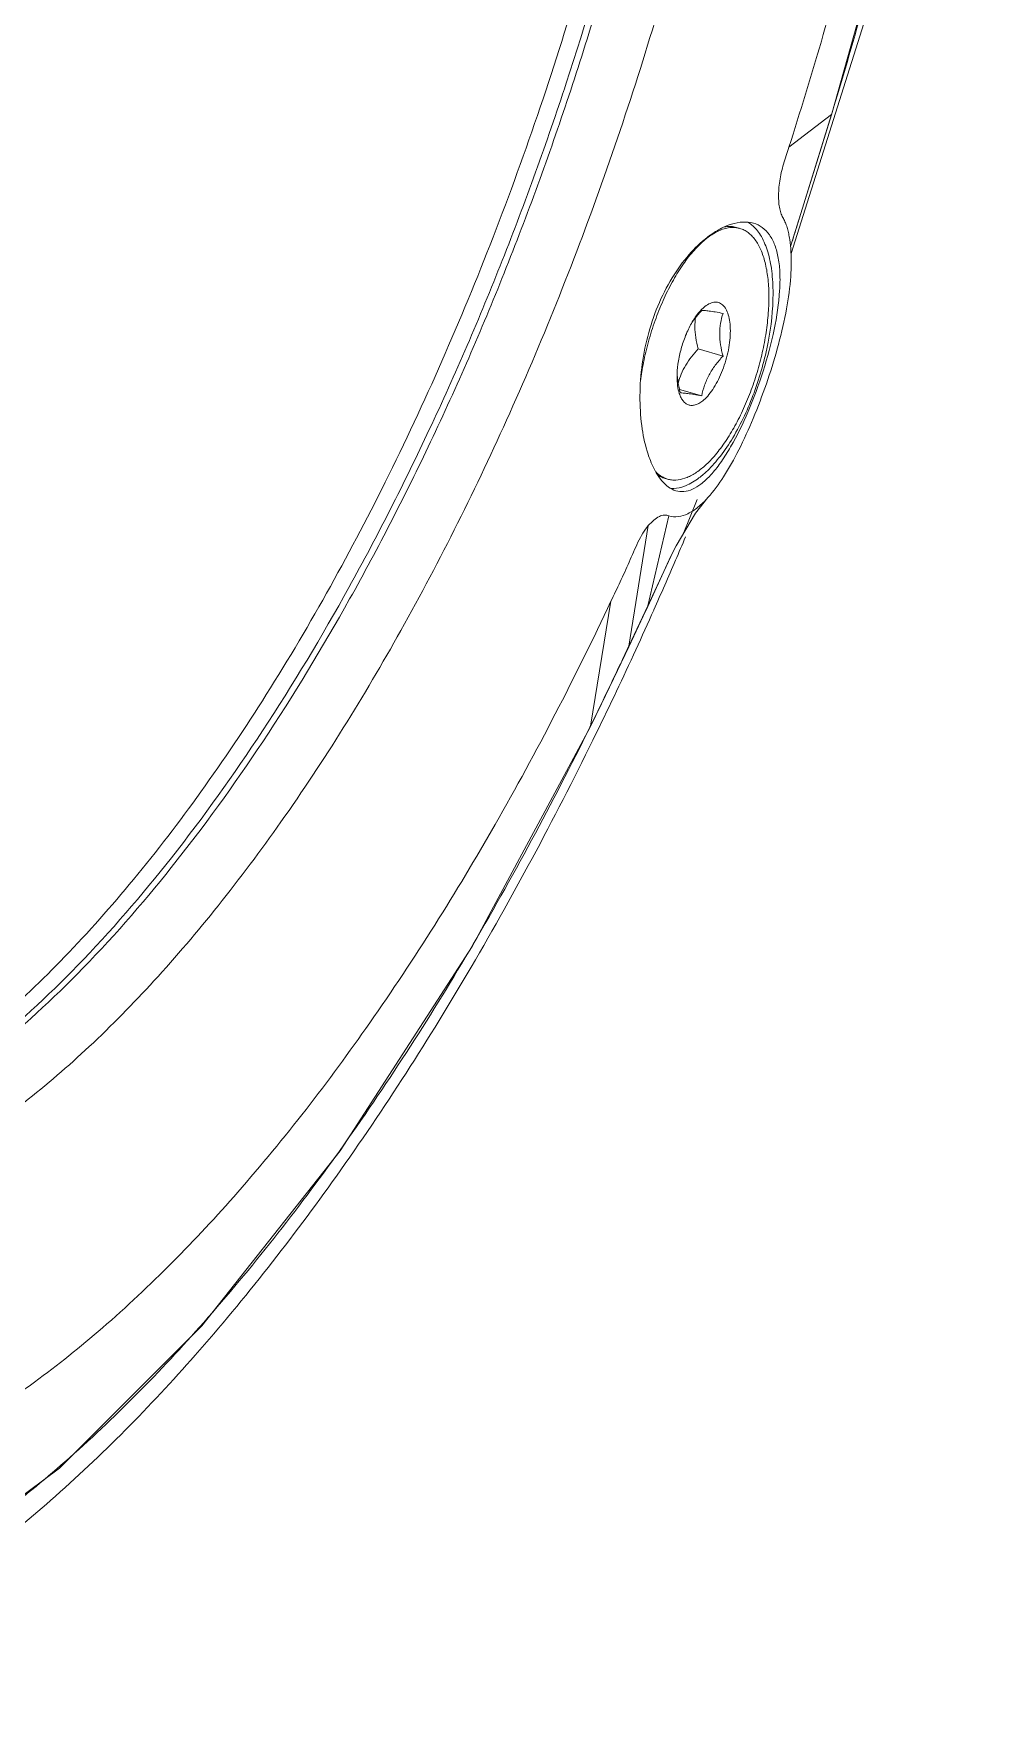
# Model space of a CAD drawing. Header units: millimetres. Extents: x 0 to 3564, y 0 to 2520.
# Drawn here: x 2838.8 to 2875.6, y 1914 to 1977.7 of the extents above; entities that cross this region are included whole.
import ezdxf

# ---------------------------------------------------------------- set-up
doc = ezdxf.new("R2010")
doc.units = ezdxf.units.MM
doc.layers.get('0').update_dxf_attribs({"lineweight": 13})

msp = doc.modelspace()

# ---------------------------------------------------------------- linework, layer by layer
for p, q in [((2870.933, 1979.631), (2867.656, 1969.277)), ((2869.194, 1974.564), (2867.577, 1973.319)), ((2869.194, 1974.564), (2868.031, 1970.803)), ((2869.2, 1974.559), (2869.194, 1974.564)), ((2865.706, 1970.23), (2865.577, 1970.268)), ((2868.031, 1970.803), (2867.915, 1970.431)), ((2868.031, 1970.803), (2867.916, 1970.431)), ((2867.708, 1969.764), (2867.718, 1969.802)), ((2864.329, 1967.218), (2864.236, 1967.129)), ((2865.064, 1965.373), (2864.118, 1965.646)), ((2864.252, 1963.858), (2863.409, 1964.102)), ((2862.614, 1960.781), (2862.724, 1960.636)), ((2862.952, 1960.689), (2862.823, 1960.727)), ((2864.081, 1959.918), (2863.542, 1958.598)), ((2861.478, 1954.336), (2862.22, 1958.919)), ((2862.201, 1955.862), (2863.004, 1959.292)), ((2863.077, 1957.738), (2862.201, 1955.862)), ((2860.014, 1951.284), (2860.797, 1956.041)), ((2862.201, 1955.862), (2861.478, 1954.336)), ((2862.197, 1955.844), (2862.201, 1955.862)), ((2861.474, 1954.307), (2861.478, 1954.336)), ((2860.014, 1951.286), (2859.997, 1951.254)), ((2860.014, 1951.285), (2859.998, 1951.252)), ((2860.008, 1951.248), (2860.014, 1951.284))]:
    msp.add_line(p, q)
for points in [[(2869.2, 1974.559), (2871.381, 1982.316), (2873.264, 1990.566), (2874.687, 1998.756), (2875.596, 2006.382)], [(2867.637, 1969.542), (2868.463, 1972.182), (2869.2, 1974.559)], [(2863.083, 1957.751), (2863.275, 1958.152), (2864.016, 1959.392), (2864.492, 1959.988)], [(2862.197, 1955.844), (2862.88, 1957.311), (2863.083, 1957.751)], [(2861.474, 1954.306), (2861.663, 1954.708), (2862.025, 1955.477), (2862.197, 1955.844)], [(2860.008, 1951.248), (2860.443, 1952.139), (2861.051, 1953.41), (2861.474, 1954.307)], [(2819.904, 1915.781), (2823.933, 1915.442), (2829.031, 1916.461), (2834.365, 1919.017), (2839.801, 1923.051), (2845.212, 1928.463), (2850.486, 1935.128), (2855.511, 1942.899), (2860.008, 1951.248)]]:
    msp.add_lwpolyline(points)
for centre, radius, start, end in [((2708.319, 2023.955), 168.286, 342.93278, 345.80338), ((2865.446, 1969.326), 0.941, 73.92374, 82.02578), ((2645.433, 2039.768), 233.036, 342.52811, 342.72919), ((2866.87, 1966.78), 3.933, 125.59513, 127.46122), ((2866.592, 1965.074), 3.135, 147.80112, 149.39924), ((2866.581, 1964.799), 3.273, 143.63746, 145.20289), ((2866.367, 1966.495), 2.375, 171.78707, 180.01863), ((2866.519, 1964.58), 3.205, 177.99599, 179.97565), ((2866.01, 1964.826), 2.696, 182.76908, 185.19451), ((2866.105, 1964.834), 2.791, 185.18854, 185.72985), ((2863.213, 1961.591), 0.938, 245.88755, 253.88283), ((2861.809, 1963.766), 3.831, 310.95304, 313.94673), ((2861.855, 1963.36), 3.72, 316.61314, 318.6242), ((2719.177, 2019.572), 156.843, 336.726, 337.07978), ((2721.451, 2018.591), 154.366, 335.96076, 336.72716), ((2724.475, 2017.243), 151.056, 335.33002, 335.96039), ((2728.095, 2015.577), 147.071, 333.97286, 335.33115)]:
    msp.add_arc(centre, radius, start, end)
for points, knots in [([(2865.456, 2012.892), (2861.103, 2008.952), (2852.342, 2001.147), (2839.084, 1989.608), (2825.747, 1978.209), (2816.762, 1970.739), (2812.239, 1967.046)], [0, 0, 0, 0, 0.250755, 0.501046, 0.750609, 1, 1, 1, 1]), ([(2864.955, 2009.929), (2864.955, 2007.77), (2864.779, 2003.339), (2864.048, 1996.591), (2862.853, 1989.662), (2861.217, 1982.677), (2859.168, 1975.761), (2856.743, 1969.036), (2853.984, 1962.623), (2850.943, 1956.636), (2847.672, 1951.181), (2844.23, 1946.353), (2840.677, 1942.237), (2837.072, 1938.901), (2833.469, 1936.404), (2829.921, 1934.791), (2826.979, 1934.217), (2824.769, 1934.277), (2823.719, 1934.467), (2823.211, 1934.6)], [0, 0, 0, 0, 0.069479, 0.142599, 0.218345, 0.295649, 0.373382, 0.450412, 0.525621, 0.597945, 0.66641, 0.73017, 0.788559, 0.84115, 0.887857, 0.929064, 0.965806, 0.983089, 1, 1, 1, 1]), ([(2864.327, 2010.089), (2864.327, 2006.896), (2863.942, 2000.295), (2862.399, 1990.29), (2859.922, 1980.147), (2856.603, 1970.248), (2852.57, 1960.968), (2848.654, 1953.881), (2845.264, 1948.826), (2842.704, 1945.484), (2840.094, 1942.537), (2838.265, 1940.784), (2837.345, 1939.988)], [0, 0, 0, 0, 0.124565, 0.257342, 0.394358, 0.53135, 0.664065, 0.788519, 0.84657, 0.901337, 0.952555, 1, 1, 1, 1]), ([(2867.483, 2009.621), (2867.471, 2006.633), (2867.12, 2000.471), (2865.762, 1991.121), (2863.594, 1981.605), (2860.683, 1972.227), (2857.122, 1963.281), (2853.023, 1955.05), (2849.177, 1948.852), (2845.916, 1944.485), (2843.482, 1941.622), (2841.019, 1939.112), (2838.544, 1936.976), (2836.077, 1935.228), (2833.635, 1933.885), (2831.236, 1932.957), (2828.894, 1932.457), (2826.631, 1932.394), (2824.468, 1932.776), (2822.433, 1933.601), (2820.549, 1934.855), (2818.833, 1936.521), (2817.295, 1938.58), (2815.942, 1941.014), (2814.784, 1943.804), (2813.827, 1946.927), (2813.344, 1949.135), (2813.134, 1950.287)], [0, 0, 0, 0, 0.076465, 0.157645, 0.241524, 0.325929, 0.408671, 0.487642, 0.560938, 0.594967, 0.627031, 0.657019, 0.684869, 0.710582, 0.734236, 0.756007, 0.776187, 0.795201, 0.813591, 0.831977, 0.850979, 0.871144, 0.892894, 0.916525, 0.942214, 0.97004, 1, 1, 1, 1]), ([(2823.214, 1934.596), (2823.719, 1934.451), (2824.763, 1934.236), (2826.963, 1934.127), (2829.898, 1934.64), (2833.447, 1936.189), (2837.052, 1938.628), (2840.664, 1941.911), (2844.228, 1945.982), (2847.684, 1950.772), (2850.973, 1956.196), (2854.035, 1962.161), (2856.817, 1968.56), (2859.267, 1975.279), (2861.343, 1982.197), (2863.007, 1989.192), (2864.229, 1996.137), (2864.987, 2002.908), (2865.181, 2007.358), (2865.19, 2009.526)], [0, 0, 0, 0, 0.016924, 0.034174, 0.070738, 0.111676, 0.158085, 0.210392, 0.268537, 0.332113, 0.400462, 0.472745, 0.547989, 0.62513, 0.703046, 0.780599, 0.856652, 0.930128, 1, 1, 1, 1]), ([(2867.576, 1973.319), (2867.998, 1974.664), (2868.829, 1977.358), (2869.956, 1981.431), (2870.957, 1985.522), (2871.843, 1989.612), (2872.604, 1993.686), (2873.44, 1999.027), (2873.883, 2003.027), (2874.09, 2005.676)], [0, 0, 0, 0, 0.127839, 0.255688, 0.383167, 0.509819, 0.63523, 0.759006, 1, 1, 1, 1]), ([(2867.576, 1973.319), (2867.509, 1973.106), (2867.397, 1972.79), (2867.28, 1972.36), (2867.202, 1971.942), (2867.17, 1971.538), (2867.19, 1971.165), (2867.23, 1970.931), (2867.297, 1970.735), (2867.382, 1970.569), (2867.461, 1970.403), (2867.522, 1970.221), (2867.568, 1970.022), (2867.619, 1969.733), (2867.642, 1969.509), (2867.652, 1969.356)], [0, 0, 0, 0, 0.164081, 0.246205, 0.326801, 0.476304, 0.542428, 0.600538, 0.650049, 0.694096, 0.737735, 0.784428, 0.834822, 0.887704, 1, 1, 1, 1]), ([(2864.329, 1961.16), (2864.47, 1961.282), (2864.748, 1961.565), (2865.128, 1962.062), (2865.49, 1962.643), (2865.822, 1963.294), (2866.117, 1964), (2866.368, 1964.742), (2866.569, 1965.502), (2866.713, 1966.26), (2866.798, 1966.999), (2866.822, 1967.699), (2866.784, 1968.343), (2866.684, 1968.916), (2866.526, 1969.403), (2866.341, 1969.743), (2866.163, 1969.953), (2866.022, 1970.077), (2865.87, 1970.172), (2865.761, 1970.214), (2865.706, 1970.23)], [0, 0, 0, 0, 0.055389, 0.117513, 0.185555, 0.258364, 0.334558, 0.412611, 0.49092, 0.567871, 0.641906, 0.711591, 0.77569, 0.833268, 0.883821, 0.927483, 0.94707, 0.965448, 0.982953, 1, 1, 1, 1]), ([(2865.576, 1970.258), (2865.509, 1970.268), (2865.369, 1970.272), (2865.154, 1970.237), (2864.933, 1970.16), (2864.79, 1970.086), (2864.717, 1970.043), (2864.66, 1970.01), (2864.605, 1969.973), (2864.55, 1969.936)], [0, 0, 0, 0, 0.225604, 0.463861, 0.720594, 1, 1, 1, 1.22038, 1.22038, 1.22038, 1.22038]), ([(2864.581, 1969.977), (2864.63, 1970.012), (2864.818, 1970.14), (2865.018, 1970.25), (2865.172, 1970.315)], [0, 0, 0, 0, 0.264247, 1, 1, 1, 1]), ([(2866.223, 1970.43), (2866.343, 1970.395), (2866.579, 1970.28), (2866.859, 1969.981), (2867.062, 1969.576), (2867.188, 1969.078), (2867.243, 1968.497), (2867.224, 1967.585), (2867.03, 1966.333), (2866.615, 1964.794), (2866.061, 1963.296), (2865.509, 1962.15), (2865.025, 1961.374), (2864.774, 1961.046), (2864.646, 1960.901)], [0, 0, 0, 0, 0.035825, 0.073322, 0.115472, 0.164056, 0.219719, 0.282299, 0.424699, 0.581264, 0.738389, 0.881792, 0.944617, 1, 1, 1, 1]), ([(2865.106, 1970.286), (2865.107, 1970.286), (2865.108, 1970.286), (2865.109, 1970.286), (2865.129, 1970.29), (2865.149, 1970.293), (2865.169, 1970.296), (2865.238, 1970.305), (2865.376, 1970.31), (2865.512, 1970.286), (2865.577, 1970.268)], [-0.154935, -0.154935, -0.154935, -0.154935, -0.148227, -0.148227, -0.148227, 0, 0, 0, 0.508976, 1, 1, 1, 1]), ([(2865.172, 1970.315), (2865.19, 1970.323), (2865.259, 1970.351), (2865.329, 1970.376), (2865.383, 1970.393)], [0, 0, 0, 0, 0.255825, 1, 1, 1, 1]), ([(2865.383, 1970.393), (2865.525, 1970.438), (2865.807, 1970.495), (2866.094, 1970.467), (2866.223, 1970.43)], [0, 0, 0, 0, 0.528802, 1, 1, 1, 1]), ([(2865.997, 1970.469), (2866.014, 1970.46), (2866.084, 1970.419), (2866.148, 1970.371), (2866.194, 1970.331)], [0, 0, 0, 0, 0.245058, 1, 1, 1, 1]), ([(2866.194, 1970.331), (2866.327, 1970.216), (2866.565, 1969.902), (2866.8, 1969.308), (2866.942, 1968.576), (2866.97, 1968.042), (2866.97, 1967.758)], [0, 0, 0, 0, 0.190925, 0.419827, 0.690627, 1, 1, 1, 1]), ([(2864.478, 1969.901), (2864.221, 1969.705), (2863.723, 1969.222), (2862.847, 1968.006), (2862.091, 1966.139), (2861.846, 1964.143), (2861.958, 1962.635), (2862.108, 1961.952), (2862.209, 1961.642)], [0, 0, 0, 0, 0.107691, 0.229211, 0.497508, 0.768198, 0.891549, 1, 1, 1, 1]), ([(2864.55, 1969.936), (2864.474, 1969.88), (2864.4, 1969.822), (2864.329, 1969.76), (2864.18, 1969.631), (2863.887, 1969.329), (2863.488, 1968.798), (2863.111, 1968.175), (2862.768, 1967.477), (2862.467, 1966.722), (2862.218, 1965.933), (2862.036, 1965.166), (2861.952, 1964.662), (2861.922, 1964.431)], [-0.046597, -0.046597, -0.046597, -0.046597, 0, 0, 0, 0.097576, 0.207546, 0.328262, 0.457406, 0.592222, 0.729686, 0.866652, 0.98225, 0.98225, 0.98225, 0.98225]), ([(2867.652, 1969.356), (2867.675, 1968.991), (2867.651, 1968.201), (2867.39, 1966.501), (2866.89, 1964.744), (2866.239, 1963.022), (2865.7, 1961.836), (2865.136, 1960.819), (2864.712, 1960.232), (2864.492, 1959.988)], [0, 0, 0, 0, 0.109495, 0.234954, 0.513089, 0.653187, 0.784771, 0.90191, 1, 1, 1, 1]), ([(2866.97, 1967.758), (2866.97, 1967.135), (2866.825, 1965.846), (2866.306, 1963.992), (2865.642, 1962.55), (2864.997, 1961.583), (2864.647, 1961.181), (2864.468, 1961.008)], [0, 0, 0, 0, 0.254419, 0.525917, 0.783497, 0.898286, 1, 1, 1, 1]), ([(2864.236, 1967.129), (2864.182, 1967.074), (2864.076, 1966.95), (2863.984, 1966.816), (2863.939, 1966.744)], [0, 0, 0, 0, 0.475902, 1, 1, 1, 1]), ([(2864.252, 1967.106), (2864.224, 1967.076), (2864.117, 1966.958), (2864.016, 1966.835), (2863.945, 1966.739)], [0, 0, 0, 0, 0.251913, 1, 1, 1, 1]), ([(2865.064, 1966.997), (2864.966, 1967.016), (2864.79, 1967.048), (2864.555, 1967.086), (2864.382, 1967.106), (2864.288, 1967.109), (2864.252, 1967.106)], [0, 0, 0, 0, 0.362375, 0.657213, 0.867114, 1, 1, 1, 1]), ([(2865.344, 1966.339), (2865.344, 1966.448), (2865.333, 1966.652), (2865.279, 1966.932), (2865.2, 1967.13), (2865.118, 1967.254), (2865.05, 1967.325), (2864.976, 1967.378), (2864.894, 1967.413), (2864.807, 1967.428), (2864.715, 1967.423), (2864.62, 1967.399), (2864.485, 1967.339), (2864.39, 1967.27), (2864.329, 1967.218)], [0, 0, 0, 0, 0.176286, 0.330449, 0.460858, 0.517768, 0.569981, 0.618683, 0.665488, 0.712273, 0.760915, 0.81303, 0.86984, 1, 1, 1, 1]), ([(2865.064, 1966.997), (2865.025, 1966.874), (2864.961, 1966.619), (2864.938, 1966.356), (2864.938, 1966.222)], [0, 0, 0, 0, 0.489925, 1, 1, 1, 1]), ([(2863.893, 1966.67), (2863.808, 1966.525), (2863.654, 1966.214), (2863.479, 1965.719), (2863.36, 1965.206), (2863.322, 1964.86), (2863.316, 1964.692)], [0, 0, 0, 0, 0.242183, 0.499273, 0.75672, 1, 1, 1, 1]), ([(2863.992, 1966.495), (2863.992, 1966.354), (2864.018, 1966.067), (2864.08, 1965.787), (2864.118, 1965.646)], [0, 0, 0, 0, 0.490548, 1, 1, 1, 1]), ([(2864.329, 1963.702), (2864.401, 1963.764), (2864.541, 1963.913), (2864.729, 1964.178), (2864.902, 1964.491), (2865.054, 1964.84), (2865.178, 1965.212), (2865.272, 1965.594), (2865.33, 1965.97), (2865.344, 1966.219), (2865.344, 1966.339)], [0, 0, 0, 0, 0.09859, 0.211371, 0.335842, 0.468575, 0.605586, 0.742619, 0.875421, 1, 1, 1, 1]), ([(2864.938, 1966.222), (2864.938, 1966.081), (2864.963, 1965.794), (2865.026, 1965.514), (2865.064, 1965.373)], [0, 0, 0, 0, 0.49054, 1, 1, 1, 1]), ([(2864.118, 1965.646), (2864.028, 1965.55), (2863.857, 1965.352), (2863.637, 1965.033), (2863.468, 1964.696), (2863.389, 1964.461), (2863.357, 1964.343)], [0, 0, 0, 0, 0.259382, 0.513344, 0.760181, 1, 1, 1, 1]), ([(2864.252, 1963.858), (2864.28, 1963.994), (2864.334, 1964.197), (2864.436, 1964.46), (2864.563, 1964.722), (2864.766, 1965.034), (2864.961, 1965.262), (2865.064, 1965.373)], [0, 0, 0, 0, 0.238591, 0.360572, 0.484671, 0.738997, 1, 1, 1, 1]), ([(2863.314, 1964.581), (2863.314, 1964.467), (2863.326, 1964.253), (2863.369, 1964.042), (2863.4, 1963.948)], [0, 0, 0, 0, 0.535787, 1, 1, 1, 1]), ([(2863.44, 1963.967), (2863.427, 1964.016), (2863.378, 1964.21), (2863.343, 1964.407), (2863.328, 1964.555)], [0, 0, 0, 0, 0.254105, 1, 1, 1, 1]), ([(2863.4, 1963.948), (2863.418, 1963.892), (2863.46, 1963.787), (2863.546, 1963.654), (2863.651, 1963.556), (2863.773, 1963.5), (2863.907, 1963.489), (2864.048, 1963.521), (2864.192, 1963.593), (2864.283, 1963.662), (2864.329, 1963.702)], [0, 0, 0, 0, 0.147639, 0.276665, 0.390709, 0.496421, 0.602751, 0.718439, 0.849813, 1, 1, 1, 1]), ([(2863.44, 1963.967), (2863.476, 1963.97), (2863.57, 1963.967), (2863.743, 1963.947), (2863.978, 1963.91), (2864.154, 1963.877), (2864.252, 1963.858)], [0, 0, 0, 0, 0.132885, 0.342787, 0.637625, 1, 1, 1, 1]), ([(2862.209, 1961.642), (2862.236, 1961.559), (2862.342, 1961.26), (2862.483, 1960.97), (2862.614, 1960.781)], [0, 0, 0, 0, 0.275764, 1, 1, 1, 1]), ([(2862.5, 1960.963), (2862.521, 1960.945), (2862.541, 1960.927), (2862.562, 1960.909), (2862.568, 1960.904), (2862.573, 1960.899), (2862.579, 1960.894), (2862.598, 1960.878), (2862.676, 1960.816), (2862.762, 1960.764), (2862.829, 1960.734), (2862.831, 1960.734), (2862.832, 1960.733), (2862.833, 1960.732)], [-0.352048, -0.352048, -0.352048, -0.352048, -0.075454, -0.075454, -0.075454, 0, 0, 0, 0.257186, 1, 1, 1, 1.015978, 1.015978, 1.015978, 1.015978]), ([(2862.823, 1960.727), (2862.805, 1960.732), (2862.736, 1960.754), (2862.67, 1960.784), (2862.622, 1960.811), (2862.619, 1960.812), (2862.616, 1960.814), (2862.613, 1960.816), (2862.601, 1960.822), (2862.589, 1960.829), (2862.577, 1960.836)], [0, 0, 0, 0, 0.248517, 1, 1, 1, 1.048294, 1.048294, 1.048294, 1.237527, 1.237527, 1.237527, 1.237527]), ([(2862.724, 1960.636), (2862.801, 1960.544), (2862.964, 1960.384), (2863.17, 1960.279), (2863.271, 1960.249)], [0, 0, 0, 0, 0.532566, 1, 1, 1, 1]), ([(2862.952, 1960.689), (2863.003, 1960.675), (2863.108, 1960.654), (2863.331, 1960.647), (2863.563, 1960.697), (2863.792, 1960.792), (2864.04, 1960.928), (2864.215, 1961.061), (2864.329, 1961.16)], [0, 0, 0, 0, 0.104628, 0.211655, 0.440749, 0.566666, 0.701517, 1, 1, 1, 1]), ([(2863.271, 1960.249), (2863.37, 1960.221), (2863.588, 1960.201), (2863.921, 1960.297), (2864.252, 1960.505), (2864.455, 1960.695), (2864.558, 1960.804)], [0, 0, 0, 0, 0.209522, 0.434392, 0.694657, 1, 1, 1, 1]), ([(2864.32, 1960.873), (2864.265, 1960.825), (2864.055, 1960.654), (2863.821, 1960.511), (2863.638, 1960.437)], [0, 0, 0, 0, 0.27276, 1, 1, 1, 1]), ([(2864.492, 1959.988), (2864.374, 1959.857), (2864.14, 1959.625), (2863.759, 1959.367), (2863.374, 1959.237), (2863.118, 1959.256), (2863.004, 1959.292)], [0, 0, 0, 0, 0.307614, 0.568882, 0.793296, 1, 1, 1, 1]), ([(2863.638, 1960.437), (2863.592, 1960.418), (2863.417, 1960.356), (2863.228, 1960.326), (2863.092, 1960.332)], [0, 0, 0, 0, 0.267415, 1, 1, 1, 1]), ([(2862.22, 1958.919), (2862.142, 1958.831), (2862, 1958.625), (2861.756, 1958.159), (2861.495, 1957.529), (2861.15, 1956.781), (2860.913, 1956.287), (2860.797, 1956.04)], [0, 0, 0, 0, 0.109395, 0.231931, 0.489407, 0.745772, 1, 1, 1, 1]), ([(2862.22, 1958.919), (2862.286, 1958.994), (2862.414, 1959.127), (2862.62, 1959.273), (2862.825, 1959.332), (2862.949, 1959.309), (2863.004, 1959.292)], [0, 0, 0, 0, 0.326827, 0.597762, 0.813156, 1, 1, 1, 1]), ([(2822.059, 1922.491), (2822.755, 1922.22), (2824.208, 1921.8), (2826.497, 1921.571), (2828.873, 1921.745), (2831.319, 1922.315), (2833.82, 1923.275), (2836.363, 1924.615), (2838.932, 1926.328), (2842.493, 1929.187), (2846.891, 1933.67), (2851.871, 1940.122), (2856.603, 1947.666), (2859.437, 1953.155), (2860.797, 1956.04)], [0, 0, 0, 0, 0.040543, 0.081637, 0.124276, 0.169345, 0.217537, 0.269349, 0.325101, 0.384965, 0.517039, 0.664939, 0.826794, 1, 1, 1, 1]), ([(2861.478, 1954.336), (2861.357, 1954.08), (2860.874, 1953.06), (2860.388, 1952.042), (2860.014, 1951.284)], [0, 0, 0, 0, 0.250798, 1, 1, 1, 1]), ([(2859.998, 1951.252), (2858.569, 1948.355), (2855.604, 1942.84), (2850.71, 1935.243), (2845.583, 1928.707), (2840.337, 1923.362), (2835.794, 1919.881), (2832.187, 1917.854), (2829.61, 1916.746), (2827.081, 1916.009), (2824.613, 1915.647), (2822.222, 1915.665), (2820.679, 1915.933), (2819.935, 1916.129)], [0, 0, 0, 0, 0.170863, 0.330763, 0.477458, 0.609434, 0.725966, 0.778666, 0.827898, 0.874029, 0.917606, 0.959324, 1, 1, 1, 1]), ([(2860.251, 1951.043), (2858.77, 1948.011), (2855.697, 1942.239), (2850.607, 1934.293), (2845.274, 1927.465), (2839.808, 1921.895), (2834.313, 1917.697), (2828.875, 1914.963), (2823.573, 1913.789), (2820.149, 1914.144), (2818.6, 1914.591)], [0, 0, 0, 0, 0.171501, 0.331932, 0.479002, 0.611086, 0.727504, 0.828943, 0.91806, 1, 1, 1, 1])]:
    msp.add_open_spline(points, degree=3, knots=knots)

doc.saveas('drawing.dxf')
